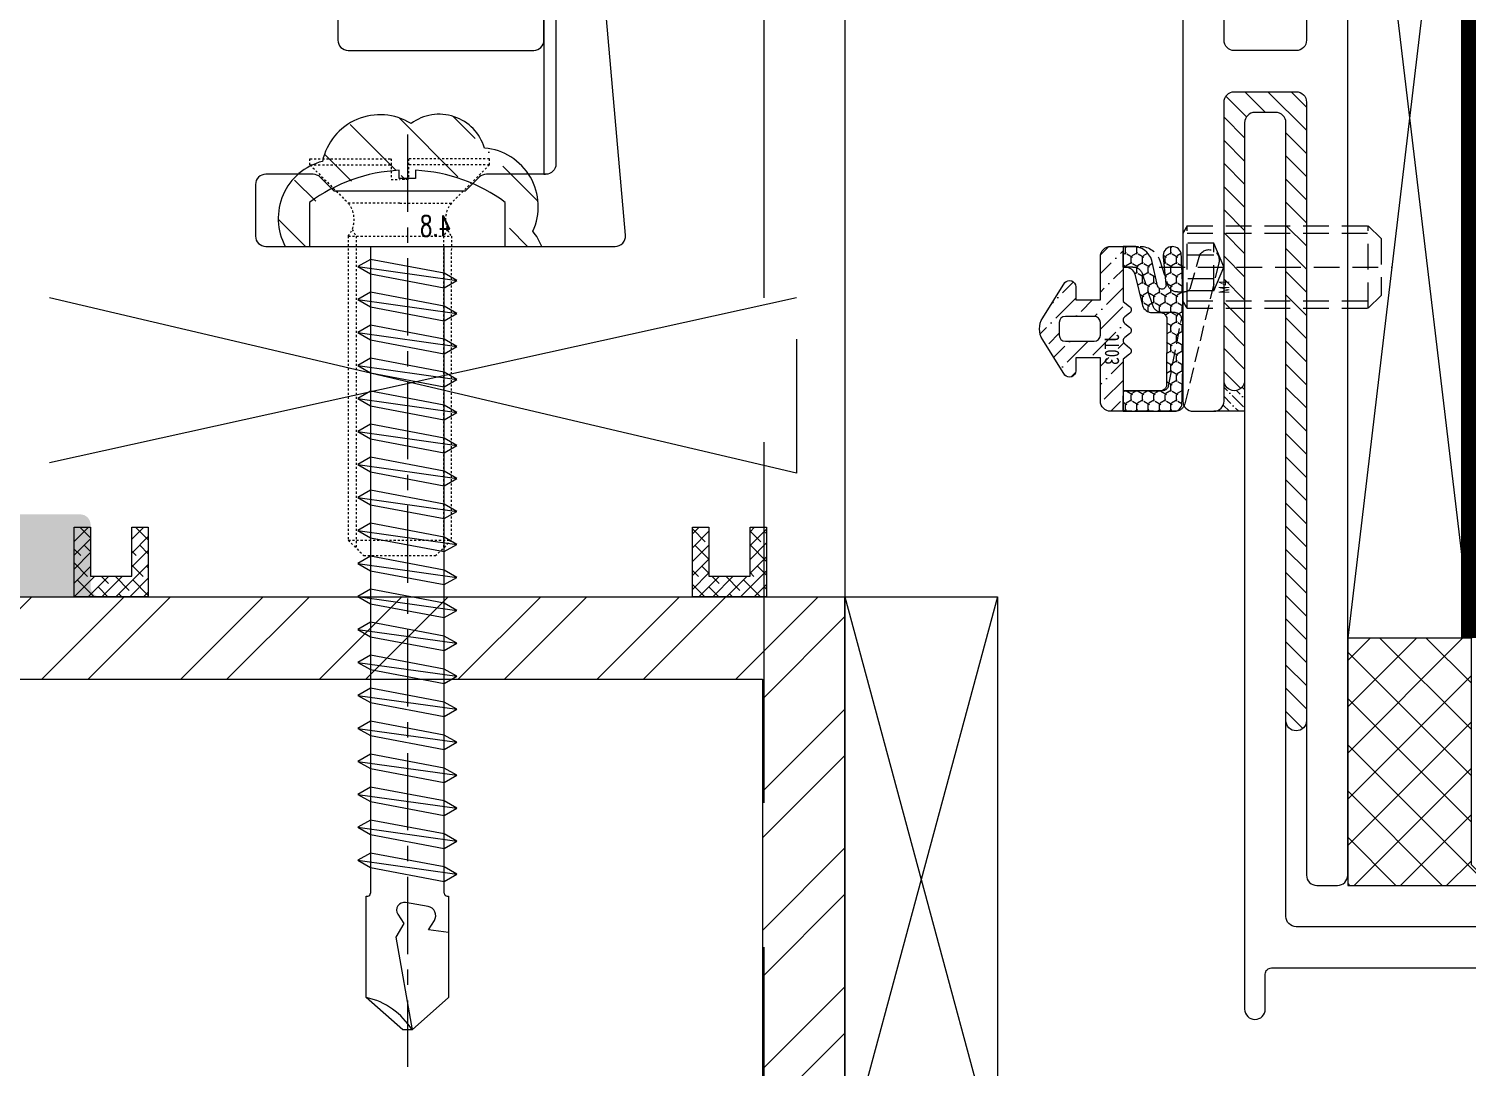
# Model space of a CAD drawing. Extents: x 220580 to 2027826, y -309201 to 71987.
# Drawn here: x 344722.6 to 344792.4, y -164052.2 to -164001.8 of the extents above; entities that cross this region are included whole.
import ezdxf
from ezdxf.enums import TextEntityAlignment as Align
from ezdxf.xclip import XClip

# ---------------------------------------------------------------- set-up
doc = ezdxf.new("R2010")
doc.units = 0
for name, pattern in [('CENTER', [2, 1.25, -0.25, 0.25, -0.25]), ('HIDDEN2', [0.1875, 0.125, -0.0625]), ('ZN-DASH', [0.35, 0.25, -0.1])]:
    doc.linetypes.add(name, pattern=pattern)
for name, color, linetype in [('!ZN1-填充-8', 8, 'Continuous'), ('!ZN1-标注-173', 173, 'Continuous'), ('!ZN3-不锈钢板幕墙-7', 7, 'Continuous'), ('!ZN4-辅助材料-1', 1, 'Continuous'), ('!ZN4-配件-11', 11, 'Continuous'), ('!ZN5-钢材投影-40', 40, 'Continuous'), ('!ZN5-铝材断面-6', 6, 'Continuous'), ('!ZN6-虚线-8', 8, 'ZN-DASH'), ('11紧固件', 11, 'Continuous'), ('1辅助材料', 1, 'Continuous'), ('2钢材断面', 2, 'Continuous'), ('4玻璃幕墙', 4, 'Continuous'), ('A_Hatch', 8, 'Continuous'), ('Fill', 8, 'Continuous')]:
    doc.layers.add(name, color=color, linetype=linetype)
doc.layers.add('0CABR-填充', color=8, linetype='Continuous', lineweight=5)
doc.styles.add('DHTEXT-1', font='ROMANS.shx', dxfattribs={"width": 0.7, "bigfont": 'CHINESE.shx'})
doc.styles.add('黑体', font='simhei.ttf', dxfattribs={"height": 12})

# ---------------------------------------------------------------- blocks, each defined once
blk = doc.blocks.new('20250822090122')
at = {"layer": 'A_Hatch'}
h = blk.add_hatch(dxfattribs=at)
h.set_pattern_fill('ANSI32', color=256)
h.set_pattern_definition([(45, (-80, -40), (-3.367596045400933, 3.367596045400933), []), (45, (-77.75493500000448, -40), (-3.367596045400933, 3.367596045400933), [])])
h.paths.add_polyline_path([(0, 40), (-80, 40), (-80, -40), (0, -40)])
h.paths.add_polyline_path([(-4, 36), (-4, -36), (-76, -36), (-76, 36)], flags=16)
at = {"layer": '2钢材断面'}
for points in [[(-80, 40), (0, 40), (0, -40), (-80, -40)], [(-76, 36), (-4, 36), (-4, -36), (-76, -36)]]:
    blk.add_lwpolyline(points, close=True, dxfattribs=at)
blk = doc.blocks.new('JT03')
at = {"layer": '!ZN1-填充-8', "ltscale": 15}
h = blk.add_hatch(dxfattribs=at)
h.set_pattern_fill('ANSI36', color=256, scale=0.4, style=0)
h.set_pattern_definition([(45, (34118.90511561088, 42239.53565028665), (0.3367596045400935, 1.234785216647009), [1.5875, -0.3175, 0, -0.3175])])
edge = h.paths.add_edge_path(flags=16)
edge.add_line((0.2999951756937662, -2.999954370156047), (-0.300004824239295, -2.999954370156047))
edge.add_arc((-0.3000048242422053, -2.699954370156047), 0.2999999999999998, 179.9999999994442, 270.0000000005558, ccw=False)
edge.add_line((-0.6000048242422054, -2.699954370153137), (-0.6000048242422054, -1.299954370129853))
edge.add_arc((-0.300004824239295, -1.299954370129853), 0.3000000000029104, 90, 180, ccw=False)
edge.add_line((-0.300004824239295, -0.9999543701269431), (0.2999951756937662, -0.9999543701269431))
edge.add_arc((0.2999951756937662, -1.299954370129853), 0.3000000000029104, 0, 90, ccw=False)
edge.add_line((0.5999951756966766, -1.299954370129853), (0.5999951756966766, -2.699954370153137))
edge.add_arc((0.2999951756937662, -2.699954370153137), 0.3000000000029104, -90, 0, ccw=False)
edge = h.paths.add_edge_path()
edge.add_line((1.399995175699587, -2.999264446921643), (1.399995175699587, -1.799954370151681))
edge.add_line((1.399995175699587, -1.799954370151681), (2.04434166498686, -1.799954370129853))
edge.add_arc((2.044341664987047, -1.499954370126448), 0.3000000000034055, 269.9999999999642, 408.5979371994025)
edge.add_line((2.242743326256459, -1.274928192076914), (0.5323052098465269, -0.1996644949467736))
edge.add_arc((8.712875198464916e-05, -1.046271791250547), 0.9999999999993707, 57.84455550804667, 122.1554454890828)
edge.add_line((-0.5321309670762275, -0.1996645042090677), (-2.242569000045478, -1.274928192076914))
edge.add_arc((-2.044167338776066, -1.499954370126448), 0.3000000000034055, 131.4020628005975, 270.0000000000358)
edge.add_line((-2.044167338775878, -1.799954370129853), (-1.400004824245116, -1.799954370151681))
edge.add_line((-1.400004824245116, -1.799954370151681), (-1.400004824245116, -2.999451563887305))
edge.add_line((-1.400004824245116, -2.999451563887305), (-3.500004824260941, -2.999451563861385))
edge.add_arc((-3.500004824271855, -3.499451563863204), 0.500000000001819, 89.99999999874936, 180)
edge.add_line((-4.000004824273674, -3.499451563863204), (-4.000004824275493, -4.099444401094388))
edge.add_line((-4.000004824275493, -4.099444401094388), (-1.325334727973313, -4.099436824434179))
edge.add_line((-1.325334727973313, -4.099436824434179), (-1.085334727982627, -4.419436824441163))
edge.add_arc((-0.9253347279818627, -4.29943682442422), 0.2000000000107775, 216.8698976495959, 323.1301023530095)
edge.add_line((-0.7653347279756417, -4.419436824433888), (-0.5853347279826266, -4.179436824428649))
edge.add_arc((-0.4253347279791342, -4.29943682443718), 0.2000000000079126, 36.86989764719891, 143.1301023528011, ccw=False)
edge.add_line((-0.2653347279756417, -4.179436824428649), (-0.08533472798262665, -4.419436824441163))
edge.add_arc((0.07466527201813733, -4.29943682442422), 0.2000000000107775, 216.8698976495959, 323.1301023530095)
edge.add_line((0.2346652720243583, -4.419436824433888), (0.4146652720319253, -4.179436824435925))
edge.add_arc((0.5746652720299608, -4.299436824428994), 0.1999999999942702, 36.86989764719891, 143.1301023554066, ccw=False)
edge.add_line((0.7346652720225393, -4.179436824428649), (0.9146652720319253, -4.419436824426612))
edge.add_arc((1.07466527203087, -4.299436824431496), 0.1999999999962256, 216.869897644906, 323.1301023524884)
edge.add_line((1.234665272024358, -4.419436824433888), (1.474665272029597, -4.099436824434179))
edge.add_line((1.474665272029597, -4.099436824434179), (4.000017958420358, -4.099436366741884))
edge.add_line((4.000017958420358, -4.099436366741884), (4.000038966527427, -3.500201293729333))
edge.add_arc((3.500038966833257, -3.50018376462674), 0.5000000000014394, 359.9979913128051, 449.9635298762817)
edge.add_line((3.500357228680514, -3.000183865915915), (1.399995175699587, -2.999264446921643))
at = {"layer": '!ZN1-填充-8', "ltscale": 20}
h = blk.add_hatch(dxfattribs=at)
h.set_pattern_fill('HONEY', color=256, scale=0.2, style=0)
h.set_pattern_definition([(0, (0, 0), (0.4762500000000001, 0.274963), [0.3175, -0.635]), (120, (0, 0), (-0.4762499431007806, 0.2749630985523391), [0.3174999999999999, -0.6349999999999999]), (59.99999999999999, (0, 0), (5.689921946938626e-08, 0.5499260985523389), [-0.635, 0.3175])])
edge = h.paths.add_edge_path()
edge.add_arc((-0.5963505353627268, 44.97626796424624), 51.98203045442362, 266.615067057962, 270.6573202624171, ccw=False)
edge.add_arc((-3.54432294529569, -6.485604109923442), 0.4462571278293612, 83.50559456254439, 254.2346151704494, ccw=False)
edge.add_line((-3.493848498522766, -6.042210656699922), (-2.174927118764799, -6.178575695668769))
edge.add_arc((-2.130285758898594, -5.977485442805289), 0.2059857781678201, 257.4835097219211, 437.4835097219211)
edge.add_line((-2.08564439903239, -5.776395189941809), (-3.31734290534132, -5.502962263761219))
edge.add_arc((-3.000004824272181, -4.554649792946507), 0.9999999999996739, 180.0000000000398, 251.4979805381106, ccw=False)
edge.add_line((-4.000004824271855, -4.554649792947203), (-4.000004824273674, -4.099444401093933))
edge.add_line((-4.000004824273674, -4.099444401093933), (-3.000004824275493, -4.0994405116694))
edge.add_line((-3.000004824275493, -4.0994405116694), (-3.000004824274129, -4.192701531246712))
edge.add_arc((-2.500004824274428, -4.192701531244685), 0.4999999999997002, 180.0000000002323, 251.7991104477941)
edge.add_line((-2.656179657961729, -4.667685132353654), (-1.132274853538092, -5.042175939679964))
edge.add_arc((-1.288449687225301, -5.517159540788867), 0.4999999999996079, -3.5925040720030665e-11, 71.79911044780181, ccw=False)
edge.add_line((-0.7884496872256932, -5.51715954078918), (-0.7884496872256932, -5.920797158658843))
edge.add_arc((-0.4879443157585776, -5.920885388721941), 0.3005053844195361, 179.9831776381508, 270.3594660694304)
edge.add_line((-0.4860589974741742, -6.221384859004502), (2.781375974409002, -6.201937363889556))
edge.add_arc((2.699924770739973, -5.913206171565373), 0.3000000000001297, 285.7537839569326, 359.9972102712353)
edge.add_line((2.999924770384496, -5.913220778551022), (3.000017959605884, -4.099387676790684))
edge.add_line((3.000017959605884, -4.099387676790684), (4.000017958420358, -4.099436366741884))
edge.add_line((4.000017958420358, -4.099436366741884), (3.999895286850915, -6.51878143435988))
edge.add_arc((3.605436260523599, -6.563283013601247), 0.3969613507711676, -85.63524248337609, 6.436706839375574, ccw=False)
edge.add_arc((0.5239799397639211, 101.7419749174712), 108.745596035836, 269.7234774292143, 271.639696238487, ccw=False)
at = {"layer": '!ZN4-辅助材料-1'}
blk.add_lwpolyline([(1.399995175699587, -2.999264446921643), (1.399995175699587, -1.799954370151681), (2.04434166498686, -1.799954370129853, 0.6911292322205898), (2.242743326256459, -1.274928192076914), (0.5323052098465269, -0.1996644949467736, 0.2882140078519263), (-0.5321309670762275, -0.1996645042090677), (-2.242569000045478, -1.274928192076914, 0.6911292322205898), (-2.044167338775878, -1.799954370129853), (-1.400004824245116, -1.799954370151681), (-1.400004824245116, -2.999451563887305), (-3.500004824260941, -2.999451563861385, 0.4142135623794883), (-4.000004824273674, -3.499451563863204), (-4.000004824275493, -4.099444401094388), (-1.325334727973313, -4.099436824434179), (-1.085334727982627, -4.419436824441163, 0.4999999999732836), (-0.7653347279756417, -4.419436824433888), (-0.5853347279826266, -4.179436824428649, -0.4999999999852208), (-0.2653347279756417, -4.179436824428649), (-0.08533472798262665, -4.419436824441163, 0.4999999999732836), (0.2346652720243583, -4.419436824433888), (0.4146652720319253, -4.179436824435925, -0.4999999999994316), (0.7346652720225393, -4.179436824428649), (0.9146652720319253, -4.419436824426612, 0.499999999996021), (1.234665272024358, -4.419436824433888), (1.474665272029597, -4.099436824434179), (4.000017958420358, -4.099436366741884), (4.000038966527427, -3.500201293729333, 0.4140374081675587), (3.500357228680514, -3.000183865915915)], format="xyb", close=True, dxfattribs=at)
at = {"layer": '!ZN4-辅助材料-1', "color": 1}
blk.add_lwpolyline([(0.2999951756937662, -2.999954370156047), (-0.300004824239295, -2.999954370156047, -0.4142135623787779), (-0.6000048242422054, -2.699954370153137), (-0.6000048242422054, -1.299954370129853, -0.414213562373095), (-0.300004824239295, -0.9999543701269431), (0.2999951756937662, -0.9999543701269431, -0.414213562373095), (0.5999951756966766, -1.299954370129853), (0.5999951756966766, -2.699954370153137, -0.414213562373095)], format="xyb", close=True, dxfattribs=at)
at = {"layer": '!ZN4-辅助材料-1'}
blk.add_lwpolyline([(-4.824270035896916e-06, -7.002341693549397, -0.01763948608011617), (-3.665570504726929, -6.915074077989289, -0.9222001808408384), (-3.493848498522766, -6.042210656699922), (-2.174927118764799, -6.178575695668769, 0.9999999999999999), (-2.08564439903239, -5.776395189941809), (-3.31734290534132, -5.502962263761219, -0.3224996872189054), (-4.000004824271855, -4.554649792947203), (-4.000004824273674, -4.099444401093933), (-3.000004824275493, -4.0994405116694), (-3.000004824274129, -4.192701531246712, 0.3239508864512514), (-2.656179657961729, -4.667685132353654), (-1.132274853538092, -5.042175939679964, -0.3239508864525815), (-0.7884496872256932, -5.51715954078918), (-0.7884496872256932, -5.920797158658843, 0.4161384412140452), (-0.4860589974741742, -6.221384859004502), (2.781375974409002, -6.201937363889556, 0.3357767992092071), (2.999924770384496, -5.913220778551022), (3.000017959605884, -4.099387676790684), (4.000017958420358, -4.099436366741884), (3.999895286850915, -6.51878143435988, -0.4248453687652656), (3.635647293558577, -6.959093078517526, -0.00836127669270023), (-0.0008492064064284932, -7.002354643000899)], format="xyb", dxfattribs=at)
at = {"layer": '!ZN6-虚线-8', "color": 8, "linetype": 'ZN-DASH', "ltscale": 3}
blk.add_lwpolyline([(-4.000004824273674, -4.099444401093933), (-4.000004824271855, -4.928079976642039, 0.3224996872189054), (-3.31734290534132, -5.87639244745651), (-2.132274853538092, -6.266043385860485, -0.3239508864522677), (-1.788449687225693, -6.7410269869697), (-1.788449687225693, -7.082006550920141, -0.3357903441525757), (-2.006998483556799, -7.370737743244263), (-3.477576157872591, -7.785588389264831, 0.9999999999999999), (-3.206072145642338, -8.748025697011599), (3.635647293558577, -7.100073925711513, 0.3357767992093377), (3.999895286850915, -6.618879616813956), (4.000017958420358, -4.099436366741884), (3.000017959605884, -4.099387676790684), (2.999924770384496, -6.013318961005098, -0.335776799209296), (2.781375974409002, -6.302035546343177), (-0.4069984835564355, -6.919376998942425, -0.497240947095468), (-0.7884496872256932, -6.630645806618304), (-0.7884496872256932, -6.01715954078918, 0.3239508864523259), (-1.132274853538092, -5.542175939679964), (-2.656179657961729, -5.041115316048945, -0.3239508864514145), (-3.000004824274129, -4.566131714941548), (-3.000004824275493, -4.0994405116694)], format="xyb", close=True, dxfattribs=at)
at = {"layer": 'Defpoints', "ltscale": 15, "style": '黑体', "width": 0.8}
blk.add_text('JT03', height=0.7000000000000001, dxfattribs=at).set_placement((0.9937921799121787, -3.903452419290261), align=Align.CENTER)
blk = doc.blocks.new('多点锁系统')
at = {"layer": '!ZN1-填充-8', "linetype": 'HIDDEN2', "ltscale": 0.5}
for p, q in [((-17.04387439240236, 6.333243903900438), (-18.89969763973204, 4.477420656570757)), ((-17.04387439240236, 6.333243903900438), (-16.74957059521694, 6.333243903900438)), ((-17.04387439240236, 6.333243903900438), (-17.04387439240236, 2.395961056565284)), ((-16.74957059521694, 6.333243903900438), (-16.74957059521694, 2.395961056565284)), ((-35.25000147517494, 4.47578229852661), (-36.0000014751713, 3.72578229852661)), ((-20.49733716222545, 4.475060179065622), (-35.25000147517858, 4.47578229852661)), ((-35.2500014751713, 4.47578229852661), (-35.25000147517858, -0.5242177014806657)), ((-20.49733716222545, 4.475060179065622), (-20.49733716222545, -0.5249398209343781)), ((-20.1770141225461, 4.284998772251129), (-20.49733716222545, 4.100060179065622)), ((-18.89969763973204, 1.977547705530014), (-18.89969763973204, 4.477547705530014)), ((-36.0000014751713, 3.72578229852661), (-36.00000147517858, 0.2257822985193343)), ((-20.49733716222545, 4.100060179065622), (-35.6250014751713, 4.10078229852661)), ((-16.74957059521694, 2.395961056565284), (-17.74957059521694, 2.395961056565284)), ((-17.74957059521694, 2.395961056565284), (-17.74957059521694, 1.979624559338845)), ((-18.89969763973204, 1.977547705530014), (-18.89969763973204, -0.5224522944699856)), ((-17.74957059521694, 1.559134354487469), (-17.74957059521694, 1.975470851721184)), ((-16.74957059521694, 1.559134354487469), (-17.74957059521694, 1.559134354487469)), ((-17.04387439240236, -2.373994785230025), (-17.04387439240236, 1.559134354487469)), ((-16.74957059521694, -2.373994785230025), (-16.74957059521694, 1.559134354487469)), ((-35.25000147517494, -0.5242177014806657), (-36.00000147517494, 0.2257822985193343)), ((-20.49733716222545, -0.1499398209343781), (-35.6250014751713, -0.1492177014733898)), ((-20.49733716222545, -0.5249398209343781), (-35.25000147517858, -0.5242177014806657)), ((-20.1770141225461, -0.3348784141198848), (-20.49733716222545, -0.1499398209343781)), ((-17.04387439240236, -2.373994785230025), (-18.89969763973204, -0.5223252455180045)), ((-17.04387439240236, -2.373994785230025), (-16.74957059521694, -2.373994785230025))]:
    blk.add_line(p, q, dxfattribs=at)
for centre, start, end in [((-19.69733716222618, 5.458391518244753), 230.8695435616665, 309.1304564383335), ((-19.69733716222618, -1.508271160113509), 50.86954356166652, 129.1304564383335)]:
    blk.add_arc(centre, 1.267651577765223, start, end, dxfattribs=at)
at = {"layer": '!ZN3-不锈钢板幕墙-7'}
blk.add_lwpolyline([(-2.5, -7.870375440666976), (-2.5, -9.270375440661155, 0.4142135623730784), (-2, -9.770375440661155), (-0.5, -9.770375440661155, 0.414213562373095), (0, -9.270375440661155), (0, -5.470375440665521, 0.414213562373095), (-0.5, -4.970375440665521), (-1, -4.970375440665521, -0.4142135623731091), (-1.5, -4.470375440665521), (-1.5, 4.529624559334479, -0.414213562373095), (-1, 5.029624559334479), (-0.5, 5.029624559334479, 0.414213562373095), (0, 5.529624559334479), (0, 9.32962455933739, 0.414213562373095), (-0.5, 9.82962455933739), (-2, 9.82962455933739, 0.4142135623731616), (-2.5, 9.32962455933739), (-2.5, 7.82962455933739, -0.414213562373095), (-3, 7.32962455933739), (-4, 7.32962455933739, 0.414213562373095), (-4.5, 6.82962455933739), (-4.5, -6.870375440666976, 0.414213562373095), (-4, -7.370375440666976), (-3, -7.370375440666976, -0.414213562373095)], format="xyb", close=True, dxfattribs=at)
for points in [[(-9.499570595216937, -5.601409366769076), (-16.99957059521694, -5.601409366769076, -0.414213562373095), (-17.49957059521694, -5.101409366769076), (-17.49957059521694, -5.020375440661155), (-17.49957059521694, -2.227482221853279, 0.1989123673793587), (-17.64601720462088, -1.873928831257217), (-18.32363168719894, -1.196314348679152), (-18.32363168719894, 5.155563467349566), (-17.64601720462451, 5.833177949927631, 0.1989123673789603), (-17.49957059521694, 6.186731340523693), (-17.49957059521694, 8.479624559338845, 0.4142135623733081), (-17.99957059521694, 8.979624559338845), (-20.5, 8.979624559331569, 0.4142135623727755), (-21, 8.479624559338845), (-21, -8.475012144663197)], [(-4.5, 4.979624559338845), (-10.99329570541158, 4.979624559338845, 0.414213562373095), (-11.49329570541158, 4.479624559338845), (-11.49329570541158, -4.520375440661155, 0.414213562373095), (-10.99329570541158, -5.020375440661155), (-4.5, -5.020375440661155)], [(-21, -8.475012144663197, 0.4398519851783814), (-20.45668679696973, -8.973132578372315), (-9.956257392186671, -8.060085853423516, 0.3890316647736694), (-9.499570595216937, -7.561965419743501), (-9.499570595216937, -5.520375440661155, 0.414213562373095), (-9.999570595216937, -5.020375440661155), (-17.49957059521694, -5.020375440661155), (-17.49957059521694, -5.101409366769076)]]:
    blk.add_lwpolyline(points, format="xyb", dxfattribs=at)
blk = doc.blocks.new('agfagag')
at = {"layer": '!ZN1-填充-8'}
h = blk.add_hatch(dxfattribs=at)
h.set_pattern_fill('ANSI35', color=256, scale=0.5, style=0)
h.set_pattern_definition([(45, (-6042.4205764873, -2512.878509421433), (-2.245064030267288, 2.245064030267288), []), (45, (-6040.175511487301, -2512.878509421433), (-2.245064030267288, 2.245064030267288), [3.96875, -0.79375, 0, -0.79375])])
edge = h.paths.add_edge_path()
edge.add_line((0, 4), (1.723473906848085, 4))
edge.add_arc((-3.400001475358295, -1.178705133497715e-09), 6.500000000115727, 16.450848086118526, 37.97987245723698, ccw=False)
edge.add_arc((-3.400001517769851, -4.933099262416363e-09), 6.500000041854314, 3.528123362120823, 16.450848011986977, ccw=False)
edge.add_line((3.08767915718272, 0.4000000000014552), (2.699998523861723, 0.4000000000014552))
edge.add_line((2.699998523861723, 0.4000000000014552), (2.699998523858085, -0.4000000000014552))
edge.add_line((2.699998523858085, -0.4000000000014552), (3.08767915718272, -0.4000000000014552))
edge.add_arc((-3.403163279956061, 0.001198152604047209), 6.50322962084346, 322.0289494475875, 356.4630547662293, ccw=False)
edge.add_arc((0.9776278297686076, -15.40747009191546), 11.43182663744642, 86.25919732119867, 93.74080267878314)
edge.add_line((0.2317817527000443, -4), (0, -4))
edge.add_line((0, -4), (0, -5.283469881062047))
edge.add_arc((-0.8847731528403529, -3.078339749954466), 2.376009769993717, 291.8623337183548, 308.9643464677101)
edge.add_arc((1.608241268062557, -2.769938477991673), 2.376009769980043, 245.1396822974292, 355.13968219788)
edge.add_arc((3.42926941123369, -1.139857119131193), 1.911176463624298, 286.6136751061881, 396.613675006749)
edge.add_arc((2.946428530638514, 1.256008782533172), 2.376009769999459, 328.0876679155417, 438.0876678147883)
edge.add_arc((1.13410278036099, 2.995464910782175), 2.376009769980591, 14.26300364545761, 118.5101230242918)
edge.add_line((0, 5.083342615689617), (0, 4))
at = {"layer": '!ZN4-辅助材料-1'}
blk.add_lwpolyline([(0, -5.283469881062047, 0.07476042426448741), (0.6093489269660495, -4.925776254342054, 0.52056705), (3.975707419427636, -2.971250298738596, 0.52056705), (4.96332326396805, 0, 0.5205670500000817), (3.436872093549027, 3.580850183301663, 0.4890680533235596), (0, 5.083342615689617, 0.4890680533235596)], format="xyb", dxfattribs=at)
blk = doc.blocks.new('3mm厚胶条')
at = {"layer": 'Fill'}
h = blk.add_hatch(dxfattribs=at)
h.set_pattern_fill('ANSI31', color=256, scale=0.5)
h.set_pattern_definition([(45, (0, 0), (-0.561266007566822, 0.5612660075668221), [])])
edge = h.paths.add_edge_path()
edge.add_arc((0.2041028128980543, 0.2999450176742623), 0.2999999999999999, 269.97594843396644, 359.9999999999428, ccw=False)
edge.add_line((0.2039768791964889, -5.495589357451536e-05), (-0.1960297182595241, 0.0001129584925365634))
edge.add_arc((-0.1958944282921733, 0.3001129279863853), 0.2999999999994757, 179.9999999998145, 269.9741615186586, ccw=False)
edge.add_line((-0.4958944282916491, 0.3001129279873567), (-0.4958944282916491, 1.117701839371875))
edge.add_arc((-0.6248895014257517, 1.11944925264805), 0.1290069081329765, 359.2238984022005, 445.1968088878392)
edge.add_line((-0.6140873217009357, 1.248003113963932), (-0.7258701920472959, 1.242718416928255))
edge.add_arc((-0.70120827268636, 0.7210650220240912), 0.5222360334959714, 92.70672554829426, 167.706725548085)
edge.add_line((-1.211469733614649, 0.8322572707329527), (-1.413063774223701, -2.019711048327736))
edge.add_arc((-2.011045689203393, -1.940889532902905), 0.6031543765377536, 283.80453109835884, 352.4909866261073, ccw=False)
edge.add_arc((-1.711027830958352, -3.236862179037228), 0.7271918305480072, 102.3955841950931, 140.1403428804012)
edge.add_arc((-2.145245422376326, -2.851985073525741), 0.1482028153695781, 146.7831393039712, 273.1825879911093)
edge.add_line((-2.137017486707919, -2.999959313034196), (-1.71632770881115, -2.999959313041472))
edge.add_arc((-1.717147016692408, -2.149202143606091), 0.850757563945867, 270.0551777532911, 332.801971516606)
edge.add_arc((1.052373023609539, -4.487892496981211), 2.802381882953311, 102.32254362635979, 135.9107193443802, ccw=False)
edge.add_line((0.4543032584006141, -1.750072785267548), (0.7693642463018477, -1.638019477992202))
edge.add_arc((0.7819430534270146, -1.711556554814226), 0.0746051476522924, -26.048902378122875, 99.7067255470177, ccw=False)
edge.add_line((0.8489697777949914, -1.744318518685759), (0.8571202825150976, -2.578578965069028))
edge.add_arc((0.6560401093904494, -2.480293073462875), 0.2238154429717819, 272.70672555129545, 333.95109762614885, ccw=False)
edge.add_line((0.6666095034161117, -2.703858814180421), (0.5471460161934374, -2.709506623476045))
edge.add_arc((0.5502084089541724, -2.854926262357902), 0.14545188077832, 91.20641373176511, 274.3491176516054)
edge.add_line((0.5612385415479366, -2.9999593130633), (0.8842308576349751, -2.999959313085128))
edge.add_arc((0.8384245284230651, -2.48709399076403), 0.5149068446189015, 275.1038036520967, 331.8148690466252)
edge.add_line((1.292276837601094, -2.730295841269253), (1.562274669271574, -1.660751750358031))
edge.add_arc((-1.091872237254416, -1.175403957954716), 2.698158312814919, 349.6371633920081, 413.7360953850442)
edge.add_line((0.5041028128980543, 1.000124005621728), (0.5041028128980543, 0.2999450176739629))
at = {"layer": '1辅助材料'}
blk.add_lwpolyline([(0.5041028128980543, 0.2999450176739629, -0.4143365181457246), (0.2039768791964889, -5.495589357451536e-05), (-0.1960297182595241, 0.0001129584925365634, -0.414081483490272), (-0.4958944282916491, 0.3001129279873567), (-0.4958944282916491, 1.117701839371875, 0.3937739410618442), (-0.6140873217009357, 1.248003113963932), (-0.7258701920472959, 1.242718416928255, 0.3394542588623574), (-1.211469733614649, 0.8322572707329527), (-1.413063774223701, -2.019711048327736, -0.309008888142426), (-1.867126868623018, -2.526622044395481, 0.1661979340469599), (-2.269232363552874, -2.770798172481591, 0.6152007887052839), (-2.137017486707919, -2.999959313034196), (-1.71632770881115, -2.999959313041472, 0.2808368407751581), (-0.9604559289327881, -2.538055625416746, -0.1476144348271703), (0.4543032584006141, -1.750072785267548), (0.7693642463018477, -1.638019477992202, -0.6113350585262082), (0.8489697777949914, -1.744318518685759), (0.8571202825150976, -2.578578965069028, -0.27377715356219), (0.6666095034161117, -2.703858814180421), (0.5471460161934374, -2.709506623476045, 1.027808333890914), (0.5612385415479366, -2.9999593130633), (0.8842308576349751, -2.999959313085128, 0.2526260446995272), (1.292276837601094, -2.730295841269253), (1.562274669271574, -1.660751750358031, 0.2872126092258211), (0.5041028128980543, 1.000124005621728), (0.5041028128980543, 0.2999450176739629)], format="xyb", dxfattribs=at)
blk = doc.blocks.new('20250828095116', base_point=(-112701.3450416942, -32061.51196789133))
at = {"layer": '!ZN1-填充-8'}
h = blk.add_hatch(dxfattribs=at)
h.set_pattern_fill('ANSI37', color=256, angle=89.99999999999999, style=0)
h.set_pattern_definition([(135, (0, 0), (-1.122532015133644, -1.122532015133644), []), (225, (0, 0), (1.122532015133644, -1.122532015133644), [])])
h.paths.add_polyline_path([(-112708.3450166754, -32049.51196789337), (-112708.3450166754, -32061.01196789133), (-112708.3450166754, -32061.51196789133), (-112701.3450166754, -32061.51196789133), (-112702.3450166754, -32060.51196789133), (-112702.3450166754, -32049.51196789341)])
at = {"layer": '!ZN1-填充-8', "ltscale": 15}
for p, q in [((-112708.3450166754, -31999.01196683484), (-112702.3450166754, -32049.51196789337)), ((-112702.3450166754, -31999.01196683484), (-112708.3450166756, -32049.51196789337))]:
    blk.add_line(p, q, dxfattribs=at)
at = {"layer": '!ZN4-辅助材料-1', "ltscale": 20, "const_width": 1}
blk.add_lwpolyline([(-112702.3450166754, -32049.51196789337), (-112702.3450166754, -31997.04608892604)], dxfattribs=at)
at = {"layer": '!ZN4-辅助材料-1'}
for points in [[(-112702.3450166754, -31999.01196683484), (-112702.3450166754, -32049.51196789337), (-112708.3450166755, -32049.51196789337), (-112708.3450166755, -31999.01196683484)], [(-112708.3450166754, -32049.51196789337), (-112708.3450166754, -32061.01196789133), (-112708.3450166754, -32061.51196789133), (-112701.3450166754, -32061.51196789133), (-112702.3450166754, -32060.51196789133), (-112702.3450166754, -32049.51196789341)]]:
    blk.add_lwpolyline(points, close=True, dxfattribs=at)
at = {"layer": '!ZN1-标注-173', "ltscale": 50, "extrusion": (0, 0, -1), "zscale": -1, "rotation": 270}
blk.add_blockref('3mm厚胶条', (112705.3450166755, -31997.00786126313), dxfattribs=at)
blk = doc.blocks.new('20250828095135', base_point=(-112732.7450166754, -32047.51196832285))
at = {"layer": '!ZN5-铝材断面-6'}
blk.add_lwpolyline([(-112712.3449913872, -32067.51196602143), (-112712.3449913872, -32065.81196602144, -0.4142135623787779), (-112712.0449913872, -32065.51196602143), (-112688.8449886283, -32065.51196602143, -0.414213562373095), (-112688.3449886283, -32066.01196602143), (-112688.3449886283, -32067.51196602147, 0.4142135623730951), (-112687.8449886283, -32068.01196602147), (-112686.5913987899, -32068.01196602147, 0.2679491924305389), (-112686.158386088, -32067.76196602147), (-112685.9851810072, -32067.46196602147, 0.577350269198918), (-112686.2449886283, -32067.01196602147), (-112686.3449886283, -32067.01196602147, -0.414213562373095), (-112686.8449886283, -32066.51196602147), (-112686.8449886283, -32065.5119660217, -0.4142135623560464), (-112686.3449886284, -32065.0119660217), (-112682.3449886284, -32065.01196602146, -0.4142135623901437), (-112681.8449886283, -32065.51196602146), (-112681.8449886283, -32066.51196602147, -0.414213562373095), (-112682.3449886283, -32067.01196602147), (-112682.4449886284, -32067.01196602147, 0.577350269198918), (-112682.7047962495, -32067.46196602147), (-112682.5315911687, -32067.76196602147, 0.2679491924305389), (-112682.0985784668, -32068.01196602147), (-112680.6449913872, -32068.01196602147, 0.4142135623787779), (-112680.3449913872, -32067.71196602147), (-112680.3449913872, -32065.31196602155, -0.4142135623787779), (-112680.0449913872, -32065.01196602155), (-112678.6449913872, -32065.01196602155, 0.4142135623787779), (-112678.3449913872, -32064.71196602155), (-112678.3449913872, -32064.01196602147, 0.414213562373095), (-112678.8449913872, -32063.51196602147), (-112680.8049669788, -32063.51196602147), (-112710.8449913872, -32063.51196602148, -0.4142135623730951), (-112711.3449913872, -32063.01196602148), (-112711.3449913872, -32024.51196602143, 0.4142135623734228), (-112711.8449913872, -32024.01196602143), (-112712.8449913872, -32024.01196602143, 0.4142135623730951), (-112713.3449913872, -32024.51196602143), (-112713.3449913872, -32067.51196602143, 0.4142135623730951), (-112712.8449913872, -32068.01196602143), (-112712.8449913872, -32068.01196602143, 0.414213562373095)], format="xyb", close=True, dxfattribs=at)
blk = doc.blocks.new('20250828095149', base_point=(-112732.7450166754, -32047.51196832285))
at = {"layer": '!ZN1-填充-8', "ltscale": 15}
for p, q in [((-112761.8450433724, -31998.51196684768), (-112710.8450406641, -32007.51196684768)), ((-112761.8450433724, -32007.51196684768), (-112710.8450406641, -31998.51196684768)), ((-112715.8450406649, -32007.51196684768), (-112740.8450433724, -32007.51196684768))]:
    blk.add_line(p, q, dxfattribs=at)
at = {"layer": '!ZN5-铝材断面-6'}
for points in [[(-112730.4308352485, -32014.01196684769), (-112716.8450685421, -32014.01196684769, -0.4142135623769576), (-112716.3450685421, -32014.5119668477), (-112716.3450685424, -32038.01199272434, 0.4142135623814862), (-112715.8450685424, -32038.51199272434), (-112714.8450406647, -32038.51199272434, 0.4142135623519174), (-112714.3450406647, -32038.01199272436), (-112714.3450406646, -32023.51194120114, -0.4142135623814862), (-112713.8450406646, -32023.01194120114), (-112710.8450406647, -32023.01194120114, -0.4142135623814862), (-112710.3450406647, -32023.51194120114), (-112710.3450406647, -32061.01196705156, 0.4142135623814862), (-112709.8450406647, -32061.51196705156), (-112708.8450406647, -32061.51196705156, 0.4142135623814862), (-112708.3450406647, -32061.01196705156), (-112708.3450406647, -31998.51196684768, -0.414213562370964), (-112707.3450406647, -31997.51196684768), (-112705.845041355, -31997.51196684768, 0.4142135623814862), (-112705.345041355, -31997.01196684768, 0.4142135623814862), (-112705.845041355, -31996.51196684768), (-112763.8450433724, -31996.51196684768, 0.4142135623814862), (-112764.3450433724, -31997.01196684768), (-112764.3450433724, -32013.51196684768, 0.4142135623814862), (-112763.8450433724, -32014.01196684768), (-112760.3450433724, -32014.01196684768, 0.4142135623814862), (-112759.8450433724, -32013.51196684768), (-112759.8450433724, -32013.01196684768, 0.4142135623814862), (-112760.3450433724, -32012.51196684768), (-112761.8450433724, -32012.51196684768, -0.4142135623814862), (-112762.3450433724, -32012.01196684768), (-112762.3450433724, -32010.01196684768, -0.4142135623814862), (-112761.8450433724, -32009.51196684768), (-112742.8450433724, -32009.51196684768, -0.4142135623814862), (-112742.3450433724, -32010.01196684768), (-112742.3450433724, -32012.01196684768, -0.4142135623814862), (-112742.8450433724, -32012.51196684768), (-112744.3450433724, -32012.51196684768, 0.4142135623814862), (-112744.8450433724, -32013.01196684768), (-112744.8450433724, -32013.51196684768, 0.4142135623814862), (-112744.3450433724, -32014.01196684768), (-112732.2592623714, -32014.01196684769, 0.1989123673731792), (-112731.9057089808, -32013.86552023829), (-112731.6986022005, -32013.65841345803, -0.4142135623791227), (-112730.9914954193, -32013.65841345803), (-112730.7843886391, -32013.86552023829, 0.1989123673731791)], [(-112735.5950406649, -32012.01196684768), (-112739.8450433724, -32012.01196684768, -0.4142135623733614), (-112740.3450433724, -32011.51196684768), (-112740.3450433724, -32008.01196684768, 0.4142135623733614), (-112740.8450433724, -32007.51196684768), (-112762.0450433724, -32007.51196684768, -0.4142135623735391), (-112762.3450433724, -32007.21196684768), (-112762.3450433724, -31998.81196684769, -0.4142135623735391), (-112762.0450433724, -31998.51196684768), (-112710.6450406641, -31998.51196684768, -0.4142135623735391), (-112710.3450406641, -31998.81196684768), (-112710.3450406641, -32007.21196684767, -0.414213562373539), (-112710.6450406641, -32007.51196684768), (-112715.8450406649, -32007.51196684768, 0.4142135623733614), (-112716.3450406649, -32008.01196684768), (-112716.3450406649, -32011.51196684769, -0.4142135623733614), (-112716.8450406649, -32012.01196684769), (-112727.0950406649, -32012.01196684769, -0.4142135623733614), (-112727.5950406649, -32011.51196684769), (-112727.5950406649, -32008.01196684768, 0.4142135623733614), (-112728.0950406649, -32007.51196684768), (-112729.0950406649, -32007.51196684768, 0.4142135623733614), (-112729.5950406649, -32008.01196684768), (-112729.5950406649, -32011.51196684769, -0.4142135623733614), (-112730.0950406649, -32012.01196684769), (-112732.5950406649, -32012.01196684768, -0.4142135623733614), (-112733.0950406649, -32011.51196684768), (-112733.0950406649, -32008.01196684768, 0.4142135623733614), (-112733.5950406649, -32007.51196684768), (-112734.5950406649, -32007.51196684768, 0.4142135623733614), (-112735.0950406649, -32008.01196684768), (-112735.0950406649, -32011.51196684768, -0.4142135623733614)], [(-112710.3450406641, -32010.01196684769), (-112710.3450406641, -32020.51194120098, -0.4142135623729509), (-112710.8450406641, -32021.01194120098), (-112713.8450406649, -32021.01194120098, -0.414213562373671), (-112714.3450406649, -32020.51194120098), (-112714.3450406649, -32010.01196684769, -0.414213562373095), (-112713.8450406649, -32009.51196684769), (-112710.8450406641, -32009.51196684769, -0.4142135623726824)]]:
    blk.add_lwpolyline(points, format="xyb", close=True, dxfattribs=at)
blk = doc.blocks.new('20250828094859', base_point=(-112732.7450166754, -32047.51196832285))
at = {"layer": '!ZN1-填充-8', "ltscale": 15}
for p, q in [((-112735.0949772261, -32033.01196832288), (-112771.3450042032, -32041.01196832288)), ((-112735.0949772261, -32041.51196832288), (-112771.3450042032, -32033.01196832323)), ((-112735.0949772261, -32035.0119724377), (-112735.0949772261, -32041.51196832288))]:
    blk.add_line(p, q, dxfattribs=at)
blk = doc.blocks.new('ZN-内六角平端紧定螺钉1')
at = {"layer": '!ZN4-配件-11', "color": 8, "linetype": 'HIDDEN2', "ltscale": 10}
for p, q in [((0.2087405838501581, 2.00010147113062), (0, 1.640931338536575)), ((0, 1.640931338547489), (0, -1.640931338536575)), ((0.2087405838501581, -1.99989852888757), (0.2087405838501581, 2.000101471090602)), ((0.2087405838501581, 2.00010147113062), (8.999999999983629, 2.000101471122434)), ((0.2087405838465202, 1.640101471133676), (8.999999999983629, 1.640101471118214)), ((8.999999999983629, -1.999898528895756), (8.999999999983629, 2.000101471082417)), ((9.625000000005457, 1.374898528650192), (8.999999999983629, 2.000101471104244)), ((1.499512124311877, 1.155346547931913), (0.2087405838501581, 1.155346547931913)), ((1.994588046872195, 0.001212519518958288), (1.499512124311877, 1.155346547931913)), ((1.499512124300963, -1.154069131787764), (1.499512124311877, 1.155346547931913)), ((9.625000000005457, 1.374898528646554), (9.62499999996362, -1.374898528913945)), ((-1.143809481177414, 1.728039933368564e-11), (10.14380948117741, -1.39152689371258e-10)), ((1.499512124300963, 0.5775618169536756), (0.2087405838501581, 0.5775618169536756)), ((1.499512124285502, -1.154069131824144), (1.994588046872195, 0.001212519518958288)), ((1.499512124300963, -0.577138982715951), (0.2087405838501581, -0.577138982715951)), ((1.499512124285502, -1.154069131824144), (0.2087405838501581, -1.154069131824144)), ((8.999999999983629, -1.999898528895756), (9.62499999996544, -1.374898528913945)), ((0.2087405838501581, -1.99989852888757), (0, -1.640931338536575)), ((0.2087405838501581, -1.639898528894264), (8.999999999983629, -1.639898528902449)), ((0.2087405838501581, -1.99989852888757), (8.999999999983629, -1.999898528895756))]:
    blk.add_line(p, q, dxfattribs=at)
at = {"layer": '!ZN4-配件-11', "color": 8, "linetype": 'HIDDEN2', "ltscale": 10, "style": 'DHTEXT-1', "width": 0.7}
blk.add_text('M4', height=0.5, rotation=90, dxfattribs=at).set_placement((2.241663524724572, -0.9580179801714621), align=Align.CENTER)
blk = doc.blocks.new('20201228191812')
at = {"layer": '!ZN1-填充-8'}
h = blk.add_hatch(dxfattribs=at)
h.set_pattern_fill('ANSI31', color=256, scale=0.5, angle=-1.272221872585407e-14)
h.set_pattern_definition([(44.99999999999999, (-37198.44502795451, -43092.60228476697), (-0.5612660075668219, 0.5612660075668222), [])])
edge = h.paths.add_edge_path()
edge.add_arc((1.499999999978172, 30.50002585041511), 0.5, 0, 90)
edge.add_line((1.499999999978172, 31.00002585041511), (1.500049277463404, 31.00002585041511))
edge.add_arc((1.500049277463404, 30.50002585041511), 0.5, 90, 180)
edge.add_line((1.000049277463404, 30.50002585041511), (1.000049277477956, 1.50002482029231))
edge.add_arc((0.5000492774779559, 1.50002482029231), 0.5, -90, 0, ccw=False)
edge.add_line((0.5000492774779559, 1.00002482029231), (-0.4999507225220441, 1.00002482029231))
edge.add_arc((-0.4999507225220441, 1.50002482029231), 0.5, 180, 270, ccw=False)
edge.add_line((-0.9999507225220441, 1.50002482029231), (-0.9999507225220441, 14.00002436237264))
edge.add_arc((-1.499950722522044, 14.00002436237264), 0.5, 0, 90.00000000083378)
edge.add_line((-1.49995072252932, 14.50002436237264), (-1.500000000029104, 14.50002436237264))
edge.add_arc((-1.500000000029104, 14.00002436237264), 0.5, 90, 180)
edge.add_line((-2.000000000029104, 14.00002436237264), (-1.999999999970896, 0.5))
edge.add_arc((-1.499999999969541, 0.5000000000013556), 0.5000000000013556, 180.0000000001553, 269.9999999998446)
edge.add_line((-1.499999999970896, 0), (1.499999999978172, -7.275957614183426e-12))
edge.add_arc((1.499999999978557, 0.4999999999923394), 0.4999999999996153, 269.9999999999559, 360.0000000000441)
edge.add_line((1.999999999978172, 0.499999999992724), (1.999999999978172, 30.50002585041511))
at = {"layer": '!ZN1-填充-8', "ltscale": 15}
h = blk.add_hatch(dxfattribs=at)
h.set_pattern_fill('ANSI36', color=256, scale=0.2, style=0)
h.set_pattern_definition([(44.99999999999999, (-37198.94502795506, -43090.10233404447), (0.1683798022700467, 0.6173926083235044), [0.7937500000000001, -0.15875, 0, -0.15875])])
h.paths.add_polyline_path([(-1.499950722522044, 14.50002436237264), (-1.499901445014984, 14.50002436237264, -0.4142135623737137), (-0.9999014450149843, 14.00002436237264), (-0.9999014450077084, 15.50002436292561), (-2.499950722522044, 15.50002436238719, -0.4142135623716743), (-1.999950722522044, 15.00002436238719), (-1.999950722522044, 14.00002436237264, -0.4142135623730947)])
at = {"layer": '!ZN4-辅助材料-1'}
blk.add_line((-0.99995072252932, 15.50002436293289), (-2.500000000043656, 15.50002436292561), dxfattribs=at)
blk.add_lwpolyline([(1.999999999978172, 30.50002585041511, 0.4142135623730951), (1.499999999978172, 31.00002585041511), (1.500049277463404, 31.00002585041511, 0.4142135623730951), (1.000049277463404, 30.50002585041511), (1.000049277477956, 1.50002482029231, -0.414213562373095), (0.5000492774779559, 1.00002482029231), (-0.4999507225220441, 1.00002482029231, -0.4142135623730951), (-0.9999507225220441, 1.50002482029231), (-0.9999507225220441, 14.00002436237264, 0.4142135623773572), (-1.49995072252932, 14.50002436237264), (-1.500000000029104, 14.50002436237264, 0.4142135623730951), (-2.000000000029104, 14.00002436237264), (-1.999999999970896, 0.5, 0.414213562371507), (-1.499999999970896, 0), (1.499999999978172, -7.275957614183426e-12, 0.4142135623735458), (1.999999999978172, 0.499999999992724), (1.999999999978172, 30.50002585041511)], format="xyb", dxfattribs=at)
at = {"layer": '!ZN4-配件-11', "color": 1, "xscale": -1, "rotation": 180}
blk.add_blockref('ZN-内六角平端紧定螺钉1', (-3.999978600184477, 8.50005255313772), dxfattribs=at)
blk = doc.blocks.new('20200306093546', base_point=(29869.44451845904, 42689.60230079947))
at = {"layer": '!ZN1-填充-8'}
h = blk.add_hatch(dxfattribs=at)
h.set_pattern_fill('ANSI36', color=256, angle=-270, style=0)
h.set_pattern_definition([(135, (29867.4444736498, 42689.10230079959), (-3.086963041617522, 0.8418990113502317), [3.96875, -0.79375, 0, -0.79375])])
edge = h.paths.add_edge_path()
edge.add_line((29867.4444736498, 42689.10230079959), (29867.44447369179, 42693.60231268449))
edge.add_arc((29867.9444736498, 42689.10230079959), 0.5, 90, 179.9999995806171, ccw=False)
edge.add_line((29867.9444736498, 42689.60230079959), (29870.9444736498, 42689.60230079959))
edge.add_arc((29870.9444736498, 42690.10230079959), 0.5, 270, 360)
edge.add_line((29871.4444736498, 42690.10230079959), (29871.4444736498, 42693.10230079959))
edge.add_arc((29871.94448594884, 42693.10228850055), 0.500012299189907, 89.99859066865429, 179.9985906686543, ccw=False)
edge.add_arc((29868.26590862396, -498209.810069502), 540903.4123828103, 89.99961034399236, 90.00008701138444)
blk = doc.blocks.new('20240205163139', base_point=(78649.02720124387, -7588.312810675225))
at = {"layer": '0CABR-填充'}
h = blk.add_hatch(dxfattribs=at)
h.set_pattern_fill('ANSI38', color=256, scale=0.3, angle=360)
h.set_pattern_definition([(45, (0, 0), (-0.3367596045400931, 0.3367596045400933), []), (134.9999999999999, (0, 0), (-1.01027881362028, 0.3367596045400935), [1.190625, -0.714375])])
h.paths.add_polyline_path([(78647.22720124378, -7590.004738293975), (78648.02720124376, -7590.004738293975), (78648.02720124359, -7587.620883056504), (78650.02720124368, -7587.620883056504), (78650.02720124369, -7590.004738293974), (78650.82720124384, -7590.004738293975), (78650.82720124384, -7586.620883056358), (78647.22720124378, -7586.620883056387)])
at = {"layer": '!ZN4-辅助材料-1'}
blk.add_lwpolyline([(78650.82720124372, -7590.00473829409), (78650.02720124368, -7590.004738293857), (78650.02720124368, -7587.620883056387), (78648.02720124382, -7587.62088305662), (78648.02720124359, -7590.004738293857), (78647.22720124378, -7590.004738293857), (78647.22720124378, -7586.62088305662), (78650.82720124396, -7586.620883056387), (78650.82720124372, -7590.00473829409)], dxfattribs=at)
blk = doc.blocks.new('A$C127fa938')
at = {"layer": '11紧固件', "ltscale": 50}
blk.add_lwpolyline([(12.99997932084079, 0), (12.99997932084079, -27.42593420640333), (5.600008564520977, -27.42593420640333), (5.600008564520977, 0), (12.99997932084079, 0), (5.600008564520977, -27.42593420640333), (5.600008564520977, 0), (12.99997932084079, -27.42593420640333)], dxfattribs=at)
at = {"layer": '!ZN1-填充-8', "ltscale": 50}
blk.add_blockref('20250828095116', (36.99998354575655, -13.99999956847023), dxfattribs=at)
at = {"layer": '!ZN1-标注-173', "ltscale": 15, "rotation": 90}
blk.add_blockref('20200306093546', (-31.00000000005821, 1.99999999996362), dxfattribs=at)
at = {"layer": '!ZN5-铝材断面-6', "ltscale": 50}
for name in ['20250828095149', '20250828095135', '20250828094859']:
    blk.add_blockref(name, (5.600008564520977, 0), dxfattribs=at)
at = {"layer": '!ZN5-铝材断面-6', "ltscale": 50, "rotation": 180}
for p in [(-30.00000000013097, 1.691927618372574), (-1.309672370553017e-10, 1.691927618372574)]:
    blk.add_blockref('20240205163139', p, dxfattribs=at)
at = {"rotation": 90}
blk.add_blockref('多点锁系统', (-14.0203695838718, 38.00000063542393), dxfattribs=at)
at = {"ltscale": 20, "xscale": -1, "rotation": 180}
blk.add_blockref('20201228191812', (25.9999845753191, 24.50002712175046), dxfattribs=at)
at = {"xscale": 1.2, "yscale": 1.2, "zscale": 1.2, "rotation": 90}
blk.add_blockref('agfagag', (-15.45081492629834, 17.00000063543848), dxfattribs=at)
at = {"xscale": -1, "rotation": 90}
blk.add_blockref('JT03', (15.00000464306504, 12.9999970948993), dxfattribs=at)
blk = doc.blocks.new('*U1110')
at = {"linetype": 'ByBlock', "ltscale": 10}
for p, q in [((0.980701996714231, 2.400000000000388), (1.655298003285623, -2.399999999999794)), ((2.58070199671423, 2.400000071149289), (3.255298003285621, -2.399999928850893)), ((4.180701996714228, 2.40000014229819), (4.85529800328562, -2.399999857701992)), ((5.780701996714227, 2.400000213447091), (6.455298003285619, -2.399999786553091)), ((7.380701996714225, 2.400000284595991), (8.055298003285618, -2.399999715404191)), ((8.980701996714224, 2.400000355744892), (9.655298003285615, -2.39999964425529)), ((10.58070199671422, 2.400000426893793), (11.25529800328562, -2.399999573106389)), ((12.18070199671422, 2.400000498042694), (12.85529800328561, -2.399999501957488)), ((13.78070199671422, 2.400000569191595), (14.45529800328561, -2.399999430808587)), ((15.38070199671422, 2.400000640340496), (16.05529800328561, -2.399999359659686)), ((16.98070199671422, 2.400000711489397), (17.65529800328561, -2.399999288510785)), ((18.58070199671421, 2.400000782638298), (19.25529800328561, -2.399999217361884)), ((20.18070199671422, 2.400000853787199), (20.85529800328561, -2.399999146212983)), ((21.78070199671421, 2.4000009249361), (22.4552980032856, -2.399999075064082)), ((23.38070199671421, 2.400000996085), (24.0552980032856, -2.399999003915182)), ((24.98070199671421, 2.400001067233901), (25.6552980032856, -2.399998932766281)), ((26.58070199671421, 2.400001138382802), (27.2552980032856, -2.39999886161738)), ((28.18070199671421, 2.400001209531703), (28.8552980032856, -2.399998790468479)), ((29.7807019967142, 2.400001280680604), (30.45529800328559, -2.399998719319578)), ((0, 1.789999867445902), (31.37876803610058, 1.790001182417058)), ((31.37911330780593, -1.789998812574835), (0, -1.790000231097596))]:
    blk.add_line(p, q, dxfattribs=at)
at = {"color": 0, "linetype": 'CENTER', "ltscale": 3}
blk.add_line((-5.424020796972441, 2.968965134506063e-13), (39.8, 2.966515921798418e-13), dxfattribs=at)
at = {"linetype": 'ByBlock', "ltscale": 10}
blk.add_lwpolyline([(-3.299999999999955, 0.4000000000003876), (-3.689993742175107, 0.3999999999999488, -0.1474780726293994), (-2.137196594791703, 4.750000000000297), (0, 4.750000000000293), (0, -4.749999999999703), (-2.137196594791703, -4.749999999999703, -0.1474780726293994), (-3.689993742175107, -0.3999999999993538), (-3.299999999999955, -0.3999999999995669)], format="xyb", close=True, dxfattribs=at)
for points in [[(1.303114339079855, -1.789999999999667), (0.6285183325084631, 1.79000000000026), (0.980701996714231, 2.40000000000016), (1.332885660919771, 1.79000000000026), (2.00748166749139, -1.789999999999667), (1.655298003285623, -2.399999999999794)], [(2.903114339079854, -1.789999928850766), (2.228518332508462, 1.790000071149161), (2.58070199671423, 2.400000071149061), (2.93288566091977, 1.790000071149161), (3.607481667491389, -1.789999928850766), (3.255298003285621, -2.399999928850893)], [(4.503114339079852, -1.789999857701865), (3.82851833250846, 1.790000142298062), (4.180701996714228, 2.400000142297962), (4.532885660919769, 1.790000142298062), (5.207481667491388, -1.789999857701865), (4.85529800328562, -2.399999857701992)], [(6.103114339079851, -1.789999786552964), (5.428518332508459, 1.790000213446963), (5.780701996714227, 2.400000213446863), (6.132885660919768, 1.790000213446963), (6.807481667491387, -1.789999786552964), (6.455298003285619, -2.399999786553091)], [(7.703114339079849, -1.789999715404063), (7.028518332508457, 1.790000284595864), (7.380701996714225, 2.400000284595764), (7.732885660919766, 1.790000284595864), (8.407481667491385, -1.789999715404063), (8.055298003285618, -2.399999715404191)], [(9.303114339079848, -1.789999644255162), (8.628518332508456, 1.790000355744765), (8.980701996714224, 2.400000355744665), (9.332885660919764, 1.790000355744765), (10.00748166749138, -1.789999644255162), (9.655298003285615, -2.39999964425529)], [(10.90311433907985, -1.789999573106261), (10.22851833250846, 1.790000426893666), (10.58070199671422, 2.400000426893566), (10.93288566091976, 1.790000426893666), (11.60748166749138, -1.789999573106261), (11.25529800328562, -2.399999573106389)], [(12.50311433907985, -1.789999501957361), (11.82851833250845, 1.790000498042567), (12.18070199671422, 2.400000498042466), (12.53288566091976, 1.790000498042567), (13.20748166749138, -1.789999501957361), (12.85529800328561, -2.399999501957488)], [(14.10311433907984, -1.78999943080846), (13.42851833250845, 1.790000569191468), (13.78070199671422, 2.400000569191367), (14.13288566091976, 1.790000569191468), (14.80748166749138, -1.78999943080846), (14.45529800328561, -2.399999430808587)], [(15.70311433907984, -1.789999359659559), (15.02851833250845, 1.790000640340368), (15.38070199671422, 2.400000640340268), (15.73288566091976, 1.790000640340368), (16.40748166749137, -1.789999359659559), (16.05529800328561, -2.399999359659686)], [(17.30311433907984, -1.789999288510658), (16.62851833250845, 1.790000711489269), (16.98070199671422, 2.400000711489169), (17.33288566091976, 1.790000711489269), (18.00748166749138, -1.789999288510658), (17.65529800328561, -2.399999288510785)], [(18.90311433907984, -1.789999217361757), (18.22851833250845, 1.79000078263817), (18.58070199671421, 2.40000078263807), (18.93288566091976, 1.79000078263817), (19.60748166749137, -1.789999217361757), (19.25529800328561, -2.399999217361884)], [(20.50311433907984, -1.789999146212856), (19.82851833250845, 1.790000853787071), (20.18070199671422, 2.400000853786971), (20.53288566091976, 1.790000853787071), (21.20748166749138, -1.789999146212856), (20.85529800328561, -2.399999146212983)], [(22.10311433907983, -1.789999075063955), (21.42851833250844, 1.790000924935972), (21.78070199671421, 2.400000924935872), (22.13288566091975, 1.790000924935972), (22.80748166749137, -1.789999075063955), (22.4552980032856, -2.399999075064082)], [(23.70311433907984, -1.789999003915054), (23.02851833250844, 1.790000996084873), (23.38070199671421, 2.400000996084773), (23.73288566091975, 1.790000996084873), (24.40748166749137, -1.789999003915054), (24.0552980032856, -2.399999003915182)], [(25.30311433907983, -1.789998932766153), (24.62851833250844, 1.790001067233774), (24.98070199671421, 2.400001067233674), (25.33288566091975, 1.790001067233774), (26.00748166749137, -1.789998932766153), (25.6552980032856, -2.399998932766281)], [(26.90311433907983, -1.789998861617252), (26.22851833250844, 1.790001138382675), (26.58070199671421, 2.400001138382575), (26.93288566091975, 1.790001138382675), (27.60748166749137, -1.789998861617252), (27.2552980032856, -2.39999886161738)], [(28.50311433907983, -1.789998790468352), (27.82851833250844, 1.790001209531576), (28.18070199671421, 2.400001209531475), (28.53288566091975, 1.790001209531576), (29.20748166749136, -1.789998790468352), (28.8552980032856, -2.399998790468479)], [(30.10311433907983, -1.789998719319451), (29.42851833250844, 1.790001280680477), (29.7807019967142, 2.400001280680376), (30.13288566091974, 1.790001280680477), (30.80748166749136, -1.789998719319451), (30.45529800328559, -2.399998719319578)]]:
    blk.add_lwpolyline(points, close=True, dxfattribs=at)
for points in [[(31.37876803610061, -1.789998373019467, -0.414213562373095), (31.51437409670666, -1.925604433625574), (31.51437409670666, -1.993407463929112), (36.43498771318855, -1.993407463929112), (38, -0.2249860862085828), (38, 0.2249893401696905), (36.43498771318764, 1.993410717890958), (31.51437409670666, 1.993410717891413), (31.51437409670666, 1.925607687586625, -0.3961024401722377), (31.37876803610058, 1.790001182417058)], [(33.28923658521796, -1.993407463929112), (33.15465446581345, -1.026745245996176), (32.70006783590713, -1.308347583106263, -0.5304615897786895), (32.01996537693003, -1.003958735079118), (31.82794170274155, 0.08506163728137572, -0.6513157956771675), (32.39763620375697, 0.4671063739168968), (32.84998178346825, 0.1810643161583467), (33.50829240067856, 0.5673457527031811), (38, -0.2249860862085828, -0.2012259957209903), (36.43498771318764, 1.993410717890958)]]:
    blk.add_lwpolyline(points, format="xyb", dxfattribs=at)
at = {"layer": 'Defpoints', "color": 0, "ltscale": 10, "style": 'DHTEXT-1', "width": 0.7}
blk.add_text('4.8', height=1, rotation=90, dxfattribs=at).set_placement((-0.4943080637851551, -1.360906739295844), align=Align.CENTER)
blk = doc.blocks.new('20250829153746')
at = {"layer": '!ZN5-钢材投影-40', "ltscale": 0.3}
blk.add_line((415.5367516526603, 1847.499989525764), (415.536751697131, 1080.159415280708), dxfattribs=at)
at = {"layer": '!ZN6-虚线-8', "color": 8, "linetype": 'ZN-DASH', "ltscale": 70}
blk.add_line((411.599999566155, 1847.499989525764), (411.5999996106257, 1080.159415280708), dxfattribs=at)
at = {"layer": '!ZN4-配件-11', "color": 1, "ltscale": 20, "xscale": -1, "rotation": 90}
blk.add_blockref('*U1110', (394.3100093029789, 1367.00000060178), dxfattribs=at)
at = {"layer": '!ZN5-铝材断面-6', "ltscale": 100}
blk.add_blockref('20250822090122', (415.5367516524857, 1309.999999966356), dxfattribs=at)
at = {"layer": '4玻璃幕墙', "ltscale": 50}
blk.add_blockref('A$C127fa938', (409.9367430880084, 1349.999999966356), dxfattribs=at)

msp = doc.modelspace()

# ---------------------------------------------------------------- block references
at = {"ltscale": 30}
ref = msp.add_blockref('20250829153746', (344346.6925931339, -165379.3509701566), dxfattribs=at)
XClip(ref).set_block_clipping_path([(-6706.94258576812, -2293.633735209296), (3746.931750655698, 16818.278519261716)])

doc.saveas('drawing.dxf')
